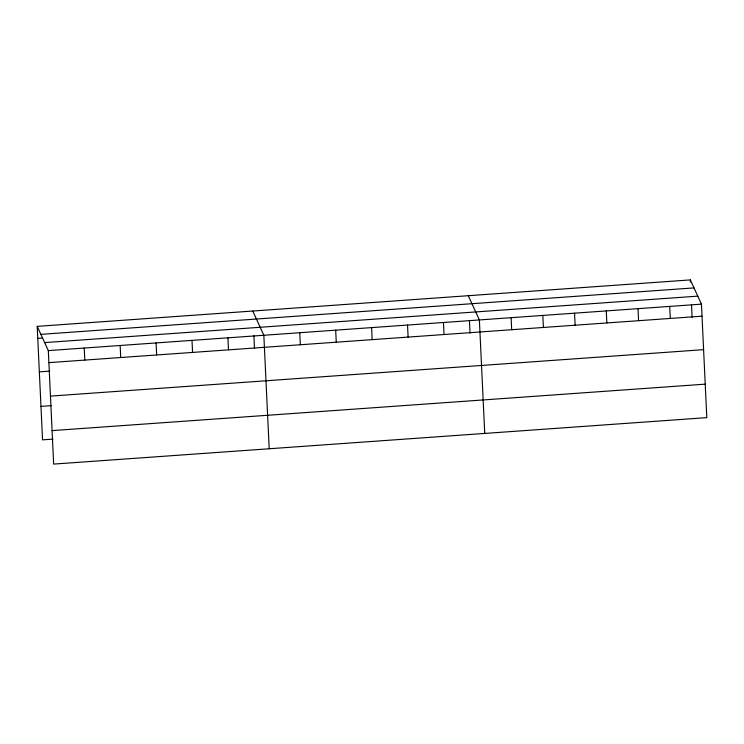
<?xml version="1.0" encoding="UTF-8"?>
<svg xmlns="http://www.w3.org/2000/svg" width="744" height="744" viewBox="0 0 744 744"><rect width="100%" height="100%" fill="white"/><g stroke="black" fill="none" stroke-linecap="round" stroke-linejoin="round"><path stroke-width="1.12" d="M37.2 326.365L690.339 279.911L701.452 304.147L706.8 417.635L53.661 464.089L48.314 350.601L37.2 326.365L42.547 439.853L52.982 439.109M40.864 334.363L694.003 287.909M37.767 338.399L42.399 338.064M44.64 342.603L697.779 296.149M48.314 350.601L701.452 304.147M48.881 362.635L702.02 316.181M39.348 371.879L49.774 371.135M50.453 396.115L703.591 349.661M40.976 406.373L51.401 405.629M52.08 430.609L705.219 384.155M468.274 295.703L479.378 319.939L484.735 433.436M252.737 311.029L263.841 335.274L269.198 448.762M690.339 279.911L690.441 282.097M691.501 304.64L692.106 317.344M669.721 306.407L670.288 318.441M637.999 308.658L638.566 320.692M606.276 310.918L606.844 322.952M574.554 313.168L575.121 325.202M542.832 315.428L543.399 327.462M511.1 317.688L511.677 329.722M469.436 320.441L470.041 333.135M443.461 322.496L444.029 334.53M407.535 325.054L408.103 337.088M371.609 327.611L372.177 339.636M335.693 330.159L336.26 342.194M299.767 332.717L300.334 344.751M253.899 335.767L254.504 348.462M227.924 337.822L228.492 349.857M191.999 340.38L192.566 352.414M156.082 342.938L156.649 354.972M120.156 345.495L120.723 357.529M84.23 348.043L84.797 360.077"/></g></svg>
